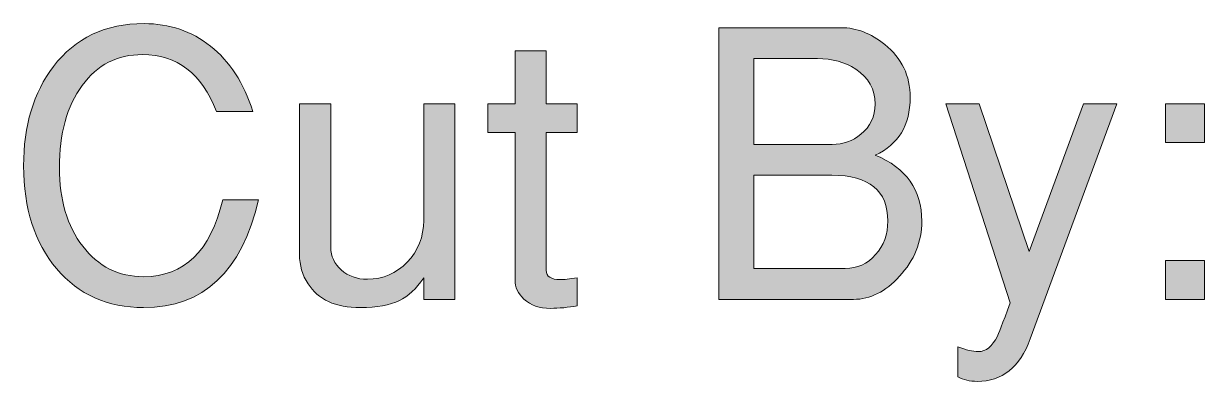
# Model space of a CAD drawing. Header units: inches. Extents: x 0.3 to 5.89, y -3.73 to -0.29.
# Drawn here: x 4.231 to 4.758, y -3.292 to -3.132 of the extents above; entities that cross this region are included whole.
import ezdxf

# ---------------------------------------------------------------- set-up
doc = ezdxf.new("R2010")
doc.units = ezdxf.units.IN
doc.header["$MEASUREMENT"] = 0
doc.layers.add('Layer 1', color=7, linetype='Continuous')

# ---------------------------------------------------------------- blocks, each defined once
blk = doc.blocks.new('block 17')
at = {"layer": 'Layer 1', "true_color": 0xed1f24}
h = blk.add_hatch(color=240, dxfattribs=at)
h.dxf.hatch_style = 2
edge = h.paths.add_edge_path()
edge.add_spline(control_points=[(4.33561, -3.21061), (4.32815, -3.24272), (4.31104, -3.25878), (4.28426, -3.25878), (4.26815, -3.25878), (4.25519, -3.25298), (4.24535, -3.24136), (4.23552, -3.22976), (4.2306, -3.21444), (4.2306, -3.19545), (4.2306, -3.17745), (4.23505, -3.16261), (4.24394, -3.15095), (4.25371, -3.13817), (4.26721, -3.13178), (4.28444, -3.13178), (4.29576, -3.13178), (4.30569, -3.13515), (4.31418, -3.14187), (4.32269, -3.14859), (4.32899, -3.15834), (4.3331, -3.17112), (4.3331, -3.17112), (4.31676, -3.17112), (4.31676, -3.17112), (4.31022, -3.15411), (4.29921, -3.14562), (4.28377, -3.14562), (4.27254, -3.14562), (4.26354, -3.15023), (4.25677, -3.15944), (4.24999, -3.16867), (4.2466, -3.18095), (4.2466, -3.19628), (4.2466, -3.21061), (4.25007, -3.22231), (4.25702, -3.23136), (4.26397, -3.24042), (4.27304, -3.24495), (4.28426, -3.24495), (4.30238, -3.24495), (4.31415, -3.23351), (4.31961, -3.21061), (4.31961, -3.21061), (4.33561, -3.21061), (4.33561, -3.21061)], knot_values=[0, 0, 0, 0, 1, 1, 1, 2, 2, 2, 3, 3, 3, 4, 4, 4, 5, 5, 5, 6, 6, 6, 7, 7, 7, 8, 8, 8, 9, 9, 9, 10, 10, 10, 11, 11, 11, 12, 12, 12, 13, 13, 13, 14, 14, 14, 15, 15, 15, 15], degree=3, periodic=1)
h = blk.add_hatch(color=240, dxfattribs=at)
h.dxf.hatch_style = 2
edge = h.paths.add_edge_path()
edge.add_spline(control_points=[(4.63211, -3.22011), (4.63211, -3.22944), (4.62877, -3.23767), (4.6221, -3.24478), (4.61589, -3.25167), (4.60905, -3.25511), (4.60159, -3.25511), (4.60159, -3.25511), (4.54144, -3.25511), (4.54144, -3.25511), (4.54144, -3.25511), (4.54144, -3.13361), (4.54144, -3.13361), (4.54144, -3.13361), (4.5961, -3.13361), (4.5961, -3.13361), (4.60288, -3.13361), (4.60938, -3.13612), (4.6156, -3.14111), (4.62316, -3.14722), (4.62693, -3.15511), (4.62693, -3.16478), (4.62693, -3.17723), (4.62172, -3.18584), (4.61127, -3.19061), (4.62516, -3.19628), (4.63211, -3.20612), (4.63211, -3.22011)], knot_values=[0, 0, 0, 0, 1, 1, 1, 2, 2, 2, 3, 3, 3, 4, 4, 4, 5, 5, 5, 6, 6, 6, 7, 7, 7, 8, 8, 8, 9, 9, 9, 9], degree=3, periodic=1)
edge = h.paths.add_edge_path()
edge.add_spline(control_points=[(4.61127, -3.16778), (4.61127, -3.16111), (4.60837, -3.15589), (4.60259, -3.15211), (4.59782, -3.14901), (4.5921, -3.14745), (4.58544, -3.14745), (4.58544, -3.14745), (4.5571, -3.14745), (4.5571, -3.14745), (4.5571, -3.14745), (4.5571, -3.18578), (4.5571, -3.18578), (4.5571, -3.18578), (4.5921, -3.18578), (4.5921, -3.18578), (4.59698, -3.18578), (4.60126, -3.18428), (4.60493, -3.18128), (4.60916, -3.17784), (4.61127, -3.17334), (4.61127, -3.16778)], knot_values=[0, 0, 0, 0, 1, 1, 1, 2, 2, 2, 3, 3, 3, 4, 4, 4, 5, 5, 5, 6, 6, 6, 7, 7, 7, 7], degree=3, periodic=1)
edge = h.paths.add_edge_path()
edge.add_spline(control_points=[(4.61693, -3.22011), (4.61693, -3.20645), (4.6086, -3.19961), (4.59193, -3.19961), (4.59193, -3.19961), (4.5571, -3.19961), (4.5571, -3.19961), (4.5571, -3.19961), (4.5571, -3.24128), (4.5571, -3.24128), (4.5571, -3.24128), (4.59793, -3.24128), (4.59793, -3.24128), (4.60327, -3.24128), (4.60777, -3.23922), (4.61144, -3.23511), (4.6151, -3.231), (4.61693, -3.22601), (4.61693, -3.22011)], knot_values=[0, 0, 0, 0, 1, 1, 1, 2, 2, 2, 3, 3, 3, 4, 4, 4, 5, 5, 5, 6, 6, 6, 6], degree=3, periodic=1)
h = blk.add_hatch(color=240, dxfattribs=at)
h.dxf.hatch_style = 2
edge = h.paths.add_edge_path()
edge.add_spline(control_points=[(4.47811, -3.25795), (4.47399, -3.25872), (4.47, -3.25911), (4.46609, -3.25911), (4.46121, -3.25911), (4.45728, -3.25772), (4.45426, -3.25494), (4.45161, -3.2525), (4.45028, -3.24967), (4.45028, -3.24645), (4.45028, -3.24645), (4.45028, -3.18045), (4.45028, -3.18045), (4.45028, -3.18045), (4.4381, -3.18045), (4.4381, -3.18045), (4.4381, -3.18045), (4.4381, -3.16762), (4.4381, -3.16762), (4.4381, -3.16762), (4.45028, -3.16762), (4.45028, -3.16762), (4.45028, -3.16762), (4.45028, -3.14395), (4.45028, -3.14395), (4.45028, -3.14395), (4.46427, -3.14395), (4.46427, -3.14395), (4.46427, -3.14395), (4.46427, -3.16762), (4.46427, -3.16762), (4.46427, -3.16762), (4.47811, -3.16762), (4.47811, -3.16762), (4.47811, -3.16762), (4.47811, -3.18045), (4.47811, -3.18045), (4.47811, -3.18045), (4.46427, -3.18045), (4.46427, -3.18045), (4.46427, -3.18045), (4.46427, -3.24211), (4.46427, -3.24211), (4.46427, -3.24489), (4.46632, -3.24628), (4.47043, -3.24628), (4.4721, -3.24628), (4.47466, -3.24601), (4.47811, -3.24545), (4.47811, -3.24545), (4.47811, -3.25795), (4.47811, -3.25795)], knot_values=[0, 0, 0, 0, 1, 1, 1, 2, 2, 2, 3, 3, 3, 4, 4, 4, 5, 5, 5, 6, 6, 6, 7, 7, 7, 8, 8, 8, 9, 9, 9, 10, 10, 10, 11, 11, 11, 12, 12, 12, 13, 13, 13, 14, 14, 14, 15, 15, 15, 16, 16, 16, 17, 17, 17, 17], degree=3, periodic=1)
h = blk.add_hatch(color=240, dxfattribs=at)
h.dxf.hatch_style = 2
edge = h.paths.add_edge_path()
edge.add_spline(control_points=[(4.42343, -3.25511), (4.42343, -3.25511), (4.40944, -3.25511), (4.40944, -3.25511), (4.40944, -3.25511), (4.40944, -3.24545), (4.40944, -3.24545), (4.4061, -3.25034), (4.40249, -3.25372), (4.3986, -3.25562), (4.39438, -3.25772), (4.38854, -3.25878), (4.3811, -3.25878), (4.36998, -3.25878), (4.36221, -3.25522), (4.35777, -3.24811), (4.35521, -3.24422), (4.35394, -3.2399), (4.35394, -3.23511), (4.35394, -3.23511), (4.35394, -3.16762), (4.35394, -3.16762), (4.35394, -3.16762), (4.36793, -3.16762), (4.36793, -3.16762), (4.36793, -3.16762), (4.36793, -3.23178), (4.36793, -3.23178), (4.36793, -3.23578), (4.36949, -3.23917), (4.37261, -3.24194), (4.37571, -3.24472), (4.37961, -3.24611), (4.38428, -3.24611), (4.39128, -3.24611), (4.39722, -3.24356), (4.4021, -3.23844), (4.40698, -3.23334), (4.40944, -3.22711), (4.40944, -3.21978), (4.40944, -3.21978), (4.40944, -3.16762), (4.40944, -3.16762), (4.40944, -3.16762), (4.42343, -3.16762), (4.42343, -3.16762), (4.42343, -3.16762), (4.42343, -3.25511), (4.42343, -3.25511)], knot_values=[0, 0, 0, 0, 1, 1, 1, 2, 2, 2, 3, 3, 3, 4, 4, 4, 5, 5, 5, 6, 6, 6, 7, 7, 7, 8, 8, 8, 9, 9, 9, 10, 10, 10, 11, 11, 11, 12, 12, 12, 13, 13, 13, 14, 14, 14, 15, 15, 15, 16, 16, 16, 16], degree=3, periodic=1)
h = blk.add_hatch(color=240, dxfattribs=at)
h.dxf.hatch_style = 2
edge = h.paths.add_edge_path()
edge.add_spline(control_points=[(4.71927, -3.16762), (4.71927, -3.16762), (4.6806, -3.27278), (4.6806, -3.27278), (4.67593, -3.28545), (4.66805, -3.29178), (4.65693, -3.29178), (4.65348, -3.29178), (4.65061, -3.2911), (4.64827, -3.28976), (4.64827, -3.28976), (4.64827, -3.27628), (4.64827, -3.27628), (4.65183, -3.27772), (4.65487, -3.27845), (4.65743, -3.27845), (4.66077, -3.27845), (4.6636, -3.27616), (4.66593, -3.2716), (4.66626, -3.27104), (4.66816, -3.26604), (4.6716, -3.25658), (4.6716, -3.25658), (4.64293, -3.16762), (4.64293, -3.16762), (4.64293, -3.16762), (4.65782, -3.16762), (4.65782, -3.16762), (4.65782, -3.16762), (4.68004, -3.23374), (4.68004, -3.23374), (4.68004, -3.23374), (4.70435, -3.16762), (4.70435, -3.16762), (4.70435, -3.16762), (4.71927, -3.16762), (4.71927, -3.16762)], knot_values=[0, 0, 0, 0, 1, 1, 1, 2, 2, 2, 3, 3, 3, 4, 4, 4, 5, 5, 5, 6, 6, 6, 7, 7, 7, 8, 8, 8, 9, 9, 9, 10, 10, 10, 11, 11, 11, 12, 12, 12, 12], degree=3, periodic=1)
h = blk.add_hatch(color=240, dxfattribs=at)
h.dxf.hatch_style = 2
h.paths.add_polyline_path([(4.75844, -3.18495), (4.7411, -3.18495), (4.7411, -3.16762), (4.75844, -3.16762)])
h.paths.add_polyline_path([(4.75844, -3.25511), (4.7411, -3.25511), (4.7411, -3.23778), (4.75844, -3.23778)])
at = {"layer": 'Layer 1', "lineweight": 0}
for points in [[(4.75844, -3.18495), (4.7411, -3.18495), (4.7411, -3.16762), (4.75844, -3.16762), (4.75844, -3.18495)], [(4.75844, -3.25511), (4.7411, -3.25511), (4.7411, -3.23778), (4.75844, -3.23778), (4.75844, -3.25511)]]:
    blk.add_lwpolyline(points, dxfattribs=at)
for points, knots in [([(4.33561, -3.21061), (4.32815, -3.24272), (4.31104, -3.25878), (4.28426, -3.25878), (4.26815, -3.25878), (4.25519, -3.25298), (4.24535, -3.24136), (4.23552, -3.22976), (4.2306, -3.21444), (4.2306, -3.19545), (4.2306, -3.17745), (4.23505, -3.16261), (4.24394, -3.15095), (4.25371, -3.13817), (4.26721, -3.13178), (4.28444, -3.13178), (4.29576, -3.13178), (4.30569, -3.13515), (4.31418, -3.14187), (4.32269, -3.14859), (4.32899, -3.15834), (4.3331, -3.17112), (4.3331, -3.17112), (4.31676, -3.17112), (4.31676, -3.17112), (4.31022, -3.15411), (4.29921, -3.14562), (4.28377, -3.14562), (4.27254, -3.14562), (4.26354, -3.15023), (4.25677, -3.15944), (4.24999, -3.16867), (4.2466, -3.18095), (4.2466, -3.19628), (4.2466, -3.21061), (4.25007, -3.22231), (4.25702, -3.23136), (4.26397, -3.24042), (4.27304, -3.24495), (4.28426, -3.24495), (4.30238, -3.24495), (4.31415, -3.23351), (4.31961, -3.21061), (4.31961, -3.21061), (4.33561, -3.21061), (4.33561, -3.21061)], [0, 0, 0, 0, 1, 1, 1, 2, 2, 2, 3, 3, 3, 4, 4, 4, 5, 5, 5, 6, 6, 6, 7, 7, 7, 8, 8, 8, 9, 9, 9, 10, 10, 10, 11, 11, 11, 12, 12, 12, 13, 13, 13, 14, 14, 14, 15, 15, 15, 15]), ([(4.63211, -3.22011), (4.63211, -3.22944), (4.62877, -3.23767), (4.6221, -3.24478), (4.61589, -3.25167), (4.60905, -3.25511), (4.60159, -3.25511), (4.60159, -3.25511), (4.54144, -3.25511), (4.54144, -3.25511), (4.54144, -3.25511), (4.54144, -3.13361), (4.54144, -3.13361), (4.54144, -3.13361), (4.5961, -3.13361), (4.5961, -3.13361), (4.60288, -3.13361), (4.60938, -3.13612), (4.6156, -3.14111), (4.62316, -3.14722), (4.62693, -3.15511), (4.62693, -3.16478), (4.62693, -3.17723), (4.62172, -3.18584), (4.61127, -3.19061), (4.62516, -3.19628), (4.63211, -3.20612), (4.63211, -3.22011)], [0, 0, 0, 0, 1, 1, 1, 2, 2, 2, 3, 3, 3, 4, 4, 4, 5, 5, 5, 6, 6, 6, 7, 7, 7, 8, 8, 8, 9, 9, 9, 9]), ([(4.47811, -3.25795), (4.47399, -3.25872), (4.47, -3.25911), (4.46609, -3.25911), (4.46121, -3.25911), (4.45728, -3.25772), (4.45426, -3.25494), (4.45161, -3.2525), (4.45028, -3.24967), (4.45028, -3.24645), (4.45028, -3.24645), (4.45028, -3.18045), (4.45028, -3.18045), (4.45028, -3.18045), (4.4381, -3.18045), (4.4381, -3.18045), (4.4381, -3.18045), (4.4381, -3.16762), (4.4381, -3.16762), (4.4381, -3.16762), (4.45028, -3.16762), (4.45028, -3.16762), (4.45028, -3.16762), (4.45028, -3.14395), (4.45028, -3.14395), (4.45028, -3.14395), (4.46427, -3.14395), (4.46427, -3.14395), (4.46427, -3.14395), (4.46427, -3.16762), (4.46427, -3.16762), (4.46427, -3.16762), (4.47811, -3.16762), (4.47811, -3.16762), (4.47811, -3.16762), (4.47811, -3.18045), (4.47811, -3.18045), (4.47811, -3.18045), (4.46427, -3.18045), (4.46427, -3.18045), (4.46427, -3.18045), (4.46427, -3.24211), (4.46427, -3.24211), (4.46427, -3.24489), (4.46632, -3.24628), (4.47043, -3.24628), (4.4721, -3.24628), (4.47466, -3.24601), (4.47811, -3.24545), (4.47811, -3.24545), (4.47811, -3.25795), (4.47811, -3.25795)], [0, 0, 0, 0, 1, 1, 1, 2, 2, 2, 3, 3, 3, 4, 4, 4, 5, 5, 5, 6, 6, 6, 7, 7, 7, 8, 8, 8, 9, 9, 9, 10, 10, 10, 11, 11, 11, 12, 12, 12, 13, 13, 13, 14, 14, 14, 15, 15, 15, 16, 16, 16, 17, 17, 17, 17]), ([(4.61127, -3.16778), (4.61127, -3.16111), (4.60837, -3.15589), (4.60259, -3.15211), (4.59782, -3.14901), (4.5921, -3.14745), (4.58544, -3.14745), (4.58544, -3.14745), (4.5571, -3.14745), (4.5571, -3.14745), (4.5571, -3.14745), (4.5571, -3.18578), (4.5571, -3.18578), (4.5571, -3.18578), (4.5921, -3.18578), (4.5921, -3.18578), (4.59698, -3.18578), (4.60126, -3.18428), (4.60493, -3.18128), (4.60916, -3.17784), (4.61127, -3.17334), (4.61127, -3.16778)], [0, 0, 0, 0, 1, 1, 1, 2, 2, 2, 3, 3, 3, 4, 4, 4, 5, 5, 5, 6, 6, 6, 7, 7, 7, 7]), ([(4.42343, -3.25511), (4.42343, -3.25511), (4.40944, -3.25511), (4.40944, -3.25511), (4.40944, -3.25511), (4.40944, -3.24545), (4.40944, -3.24545), (4.4061, -3.25034), (4.40249, -3.25372), (4.3986, -3.25562), (4.39438, -3.25772), (4.38854, -3.25878), (4.3811, -3.25878), (4.36998, -3.25878), (4.36221, -3.25522), (4.35777, -3.24811), (4.35521, -3.24422), (4.35394, -3.2399), (4.35394, -3.23511), (4.35394, -3.23511), (4.35394, -3.16762), (4.35394, -3.16762), (4.35394, -3.16762), (4.36793, -3.16762), (4.36793, -3.16762), (4.36793, -3.16762), (4.36793, -3.23178), (4.36793, -3.23178), (4.36793, -3.23578), (4.36949, -3.23917), (4.37261, -3.24194), (4.37571, -3.24472), (4.37961, -3.24611), (4.38428, -3.24611), (4.39128, -3.24611), (4.39722, -3.24356), (4.4021, -3.23844), (4.40698, -3.23334), (4.40944, -3.22711), (4.40944, -3.21978), (4.40944, -3.21978), (4.40944, -3.16762), (4.40944, -3.16762), (4.40944, -3.16762), (4.42343, -3.16762), (4.42343, -3.16762), (4.42343, -3.16762), (4.42343, -3.25511), (4.42343, -3.25511)], [0, 0, 0, 0, 1, 1, 1, 2, 2, 2, 3, 3, 3, 4, 4, 4, 5, 5, 5, 6, 6, 6, 7, 7, 7, 8, 8, 8, 9, 9, 9, 10, 10, 10, 11, 11, 11, 12, 12, 12, 13, 13, 13, 14, 14, 14, 15, 15, 15, 16, 16, 16, 16]), ([(4.71927, -3.16762), (4.71927, -3.16762), (4.6806, -3.27278), (4.6806, -3.27278), (4.67593, -3.28545), (4.66805, -3.29178), (4.65693, -3.29178), (4.65348, -3.29178), (4.65061, -3.2911), (4.64827, -3.28976), (4.64827, -3.28976), (4.64827, -3.27628), (4.64827, -3.27628), (4.65183, -3.27772), (4.65487, -3.27845), (4.65743, -3.27845), (4.66077, -3.27845), (4.6636, -3.27616), (4.66593, -3.2716), (4.66626, -3.27104), (4.66816, -3.26604), (4.6716, -3.25658), (4.6716, -3.25658), (4.64293, -3.16762), (4.64293, -3.16762), (4.64293, -3.16762), (4.65782, -3.16762), (4.65782, -3.16762), (4.65782, -3.16762), (4.68004, -3.23374), (4.68004, -3.23374), (4.68004, -3.23374), (4.70435, -3.16762), (4.70435, -3.16762), (4.70435, -3.16762), (4.71927, -3.16762), (4.71927, -3.16762)], [0, 0, 0, 0, 1, 1, 1, 2, 2, 2, 3, 3, 3, 4, 4, 4, 5, 5, 5, 6, 6, 6, 7, 7, 7, 8, 8, 8, 9, 9, 9, 10, 10, 10, 11, 11, 11, 12, 12, 12, 12]), ([(4.61693, -3.22011), (4.61693, -3.20645), (4.6086, -3.19961), (4.59193, -3.19961), (4.59193, -3.19961), (4.5571, -3.19961), (4.5571, -3.19961), (4.5571, -3.19961), (4.5571, -3.24128), (4.5571, -3.24128), (4.5571, -3.24128), (4.59793, -3.24128), (4.59793, -3.24128), (4.60327, -3.24128), (4.60777, -3.23922), (4.61144, -3.23511), (4.6151, -3.231), (4.61693, -3.22601), (4.61693, -3.22011)], [0, 0, 0, 0, 1, 1, 1, 2, 2, 2, 3, 3, 3, 4, 4, 4, 5, 5, 5, 6, 6, 6, 6])]:
    blk.add_open_spline(points, degree=3, knots=knots, dxfattribs=at)

msp = doc.modelspace()

# ---------------------------------------------------------------- block references
at = {"layer": 'Layer 1'}
msp.add_blockref('block 17', (0, 0), dxfattribs=at)

doc.saveas('drawing.dxf')
